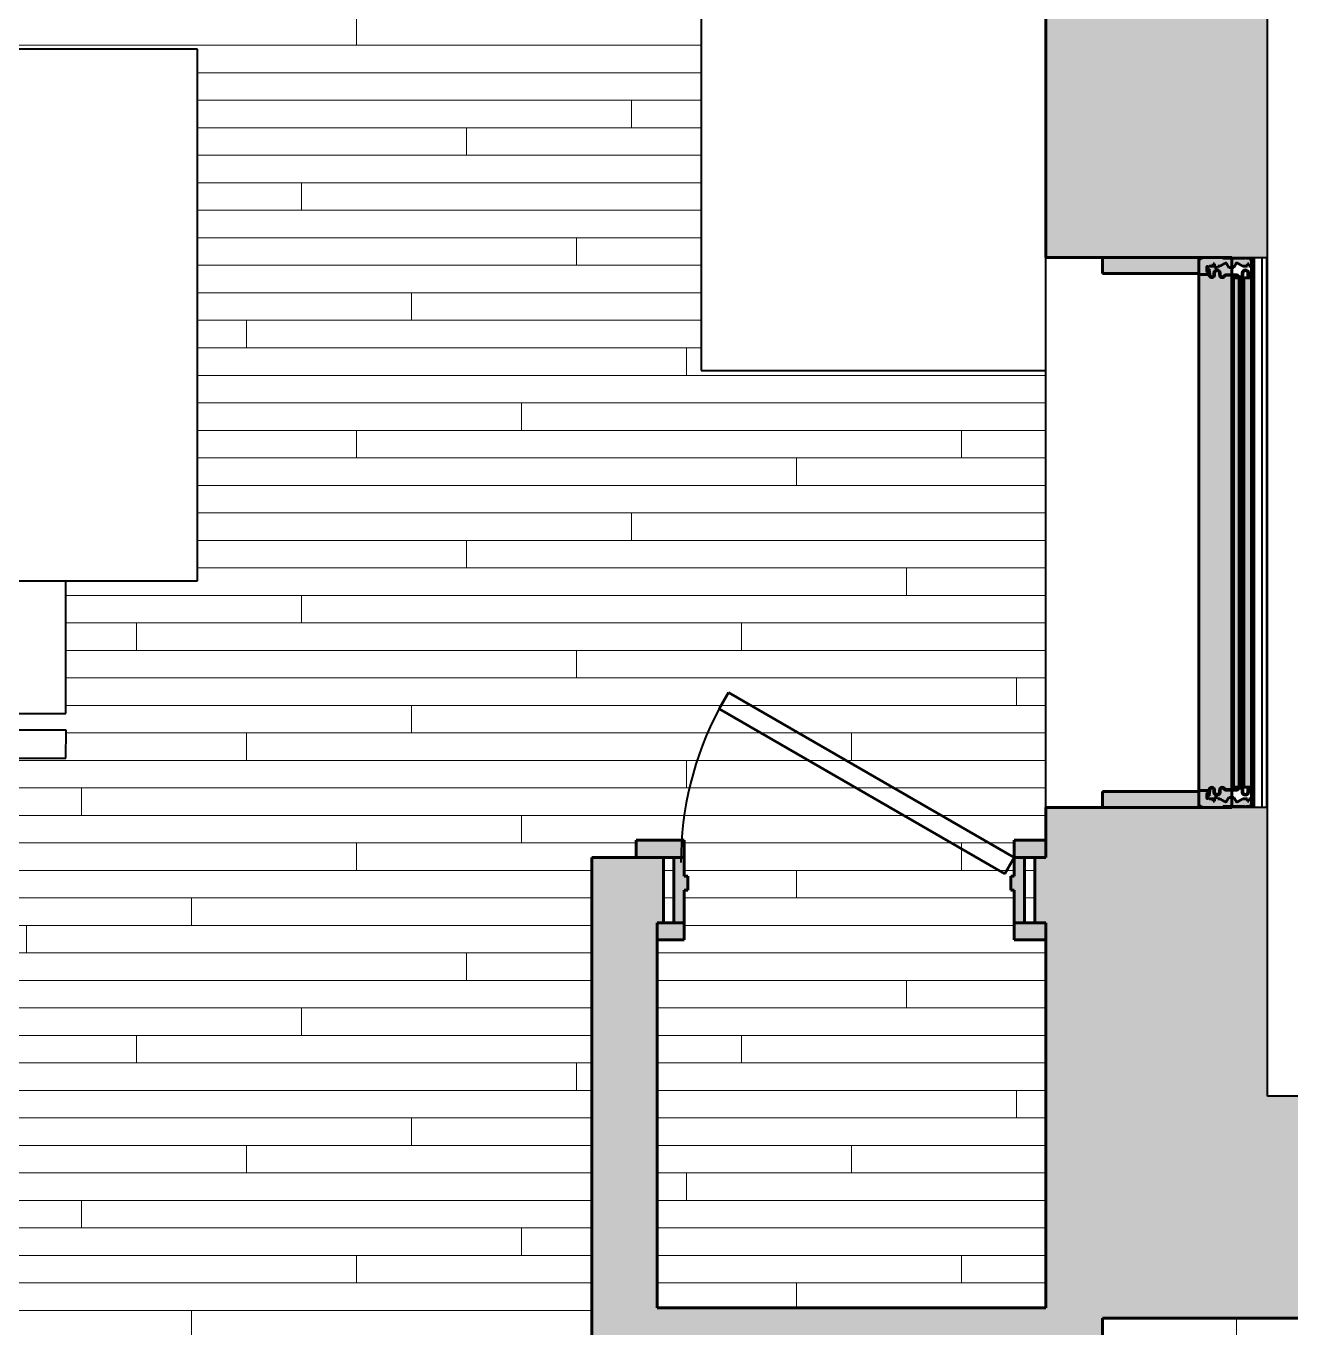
# Model space of a CAD drawing. Header units: inches. Extents: x 239 to 669, y -3424 to -2958.
# Drawn here: x 476 to 568, y -3126.5 to -3031.8 of the extents above; entities that cross this region are included whole.
import ezdxf

# ---------------------------------------------------------------- set-up
doc = ezdxf.new("R2010")
doc.units = ezdxf.units.IN
doc.header["$MEASUREMENT"] = 0
for name, color, linetype, lineweight in [('A-DOOR', 31, 'Continuous', 40), ('A-DOOR-FRAM', 31, 'Continuous', 40), ('A-FLOR-PATT', 8, 'Continuous', 18), ('A-GENM', 13, 'Continuous', 40), ('A-GLAZ', 151, 'Continuous', 40), ('A-WALL', 113, 'Continuous', 18), ('A-WALL-PATT', 111, 'Continuous', 18), ('I-FURN', 30, 'Continuous', 40), ('I-WALL', 2, 'Continuous', 40)]:
    doc.layers.add(name, color=color, linetype=linetype, lineweight=lineweight)

# ---------------------------------------------------------------- blocks, each defined once
blk = doc.blocks.new('counter 14 - counter 2-294870-UNIT 1')
at = {"layer": 'A-GENM', "color": 250}
for p, q in [((525.074, -2987.671), (525.074, -3047.574)), ((488.455, -3024.208), (428.455, -3024.208)), ((488.455, -3062.874), (488.455, -3024.208)), ((525.074, -3047.574), (550.12, -3047.574)), ((428.455, -3062.874), (488.455, -3062.874))]:
    blk.add_line(p, q, dxfattribs=at)
blk = doc.blocks.new('Proline_Clad_Wood-Double-Hung_Vent_Unit - 40_ x 48_-675771-UNIT 1')
at = {"layer": 'A-GLAZ'}
h = blk.add_hatch(color=135, dxfattribs=at)
h.paths.add_polyline_path([(-18.766, 1.703), (-18.791, 1.734), (-18.946, 1.734), (-18.966, 1.622)], flags=0)
h.paths.add_polyline_path([(-18.766, 1.063), (-18.766, 1.703), (-18.996, 1.597), (-19.346, 1.608), (-19.353, 1.633), (-19.328, 1.766), (-19.359, 1.767), (-19.359, 2.048), (-19.547, 2.054), (-19.547, 2.142), (-19.266, 2.152), (-19.266, 2.378), (-19.359, 2.382), (-19.359, 2.535), (-19.587, 2.975), (-19.55, 3.023), (-19.266, 3.187), (-19.266, 3.554), (-19.587, 3.766), (-19.566, 3.849), (-19.359, 4.207), (-19.359, 4.543), (-19.547, 4.55), (-19.547, 4.638), (-19.359, 4.645), (-19.359, 4.808), (-19.895, 4.791), (-19.938, 4.748), (-19.938, 4.404), (-19.907, 4.373), (-19.938, 4.342), (-19.938, 2.756), (-20, 2.721), (-20, 1.245), (-19.907, 1.152), (-19.884, 1.001), (-18.828, 1.001)], flags=0)
h = blk.add_hatch(color=135, dxfattribs=at)
h.paths.add_polyline_path([(-18.531, 4.762), (-18.583, 4.808), (-18.613, 4.808), (-18.576, 4.765), (-18.719, 4.63), (-18.865, 4.63), (-19.067, 4.514), (-19.067, 4.281), (-18.865, 4.165), (-18.719, 4.165), (-18.583, 4.066), (-18.636, 3.907), (-18.717, 3.813), (-18.746, 3.693), (-18.717, 2.92), (-18.636, 2.827), (-18.583, 2.667), (-18.719, 2.568), (-18.865, 2.568), (-19.067, 2.452), (-19.067, 2.219), (-18.865, 2.103), (-18.719, 2.103), (-18.576, 1.969), (-18.703, 1.819), (-19.047, 1.78), (-19.048, 1.735), (-18.697, 1.774), (-18.531, 1.971), (-18.719, 2.148), (-18.861, 2.148), (-19.048, 2.336), (-18.861, 2.523), (-18.719, 2.523), (-18.54, 2.653), (-18.61, 2.863), (-18.677, 2.941), (-18.701, 3.041), (-18.677, 3.792), (-18.61, 3.87), (-18.54, 4.08), (-18.719, 4.21), (-18.861, 4.21), (-19.048, 4.398), (-18.861, 4.585), (-18.719, 4.585)], flags=0)
h.paths.add_polyline_path([(-19.076, 1.616), (-19.076, 1.704), (-19.116, 1.637)], flags=0)
h = blk.add_hatch(color=135, dxfattribs=at)
h.paths.add_polyline_path([(18.512, 3.536), (18.512, 3.953), (-18.524, 3.953), (-18.524, 3.536), (16.83, 3.536)], flags=0)
h.paths.add_polyline_path([(18.512, 4.281), (18.512, 4.808), (-18.524, 4.808), (-18.524, 4.281), (16.83, 4.281)], flags=0)
h = blk.add_hatch(color=135, dxfattribs=at)
h.paths.add_polyline_path([(19.116, 1.637), (19.076, 1.704), (19.076, 1.616)], flags=0)
h.paths.add_polyline_path([(19.067, 2.452), (18.865, 2.568), (18.718, 2.568), (18.583, 2.667), (18.65, 2.843), (18.717, 2.92), (18.746, 3.041), (18.717, 3.813), (18.636, 3.907), (18.583, 4.066), (18.718, 4.165), (18.865, 4.165), (19.067, 4.281), (19.067, 4.514), (18.865, 4.63), (18.718, 4.63), (18.576, 4.765), (18.583, 4.808), (18.57, 4.808), (18.531, 4.762), (18.718, 4.585), (18.86, 4.585), (19.048, 4.398), (18.86, 4.21), (18.718, 4.21), (18.54, 4.08), (18.65, 3.823), (18.677, 3.792), (18.701, 3.693), (18.677, 2.941), (18.61, 2.863), (18.54, 2.653), (18.718, 2.523), (18.86, 2.523), (19.048, 2.336), (18.86, 2.148), (18.718, 2.148), (18.531, 1.971), (18.697, 1.774), (19.048, 1.735), (19.047, 1.78), (18.703, 1.819), (18.576, 1.969), (18.718, 2.103), (18.865, 2.103), (19.067, 2.219)], flags=0)
h = blk.add_hatch(color=135, dxfattribs=at)
h.paths.add_polyline_path([(18.766, 1.703), (18.966, 1.622), (18.946, 1.734), (18.791, 1.734)], flags=0)
h.paths.add_polyline_path([(20, 1.467), (20, 2.721), (19.938, 2.756), (19.938, 4.342), (19.907, 4.373), (19.938, 4.404), (19.938, 4.748), (19.895, 4.791), (19.359, 4.808), (19.359, 4.645), (19.546, 4.638), (19.546, 4.55), (19.359, 4.543), (19.359, 4.207), (19.587, 3.766), (19.521, 3.702), (19.266, 3.554), (19.266, 3.187), (19.587, 2.975), (19.579, 2.916), (19.359, 2.535), (19.359, 2.382), (19.266, 2.378), (19.266, 2.152), (19.546, 2.142), (19.546, 2.054), (19.359, 2.048), (19.359, 1.767), (19.328, 1.766), (19.346, 1.608), (19.322, 1.597), (18.976, 1.604), (18.766, 1.703), (18.766, 1.063), (18.828, 1.001), (19.884, 1.001), (19.907, 1.152), (20, 1.245)], flags=0)
for points in [[(20, 1.467), (20, 3.41), (-20, 3.41), (-20, 1.001), (20, 1.001)], [(-18.828, 1.001), (-20, 1.001), (-20, -6), (-18.828, -6)], [(20, 1.001), (18.828, 1.001), (18.828, -6), (20, -6)]]:
    blk.add_hatch(color=135, dxfattribs=at).paths.add_polyline_path(points, flags=0)
at = {"layer": 'A-GLAZ', "color": 250}
for p, q in [((20, 6), (-20, 6)), ((-20, 5.955), (-20, 6)), ((20, 5.96), (-20, 5.96)), ((-20, 5.91), (-20, 5.96)), ((-20, 5.79), (-20, 5.91)), ((-20, 5.763), (-20, 5.79)), ((-20, 5.631), (-20, 5.763)), ((20, 6), (20, 5.955)), ((20, 5.96), (20, 5.91)), ((20, 5.91), (20, 5.79)), ((20, 5.79), (20, 5.763)), ((20, 5.763), (20, 5.631)), ((-20, 5.582), (-20, 5.631)), ((-20, 5.059), (-20, 5.582)), ((-20, 5.582), (20, 5.582)), ((-20, 5.029), (-20, 5.059)), ((-20, 4.981), (-20, 5.029)), ((-20, 5.029), (20, 5.029)), ((-20, 4.958), (-20, 4.981)), ((-20, 4.981), (20, 4.981)), ((-20, 4.958), (20, 4.958)), ((-20, 4.929), (-20, 4.957)), ((-20, 4.957), (-20, 4.957)), ((-20, 4.898), (-20, 4.929)), ((-20, 4.87), (-20, 4.898)), ((20, 4.867), (-20, 4.867)), ((-20, 4.808), (-20, 4.867)), ((20, 4.808), (-20, 4.808)), ((20, 5.631), (20, 5.582)), ((20, 5.582), (20, 5.059)), ((20, 5.059), (20, 5.029)), ((20, 5.029), (20, 4.981)), ((20, 4.981), (20, 4.958)), ((20, 4.957), (20, 4.957)), ((20, 4.957), (20, 4.929)), ((20, 4.929), (20, 4.898)), ((20, 4.898), (20, 4.87)), ((20, 4.867), (20, 4.808)), ((-18.524, 4.238), (-18.524, 4.281)), ((-18.524, 4.166), (-18.524, 4.238)), ((-18.524, 4.238), (18.512, 4.238)), ((18.512, 4.166), (-18.524, 4.166)), ((-18.524, 4.068), (-18.524, 4.166)), ((-18.524, 4.068), (18.512, 4.068)), ((-18.524, 3.996), (-18.524, 4.068)), ((-18.524, 3.953), (-18.524, 3.996)), ((-18.524, 3.996), (18.512, 3.996)), ((18.512, 4.281), (18.512, 4.238)), ((18.512, 4.238), (18.512, 4.166)), ((18.512, 4.166), (18.512, 4.068)), ((18.512, 4.068), (18.512, 3.996)), ((18.512, 3.996), (18.512, 3.953)), ((-18.524, 3.526), (-18.524, 3.536)), ((18.512, 3.526), (-18.524, 3.526)), ((18.512, 3.536), (18.512, 3.526))]:
    blk.add_line(p, q, dxfattribs=at)
at = {"layer": 'A-GLAZ', "color": 10, "lineweight": 60}
for p, q in [((-19.895, 4.791), (-19.938, 4.748)), ((-19.938, 4.748), (-19.938, 4.404)), ((-19.772, 4.795), (-19.895, 4.791)), ((-19.754, 4.82), (-19.772, 4.795)), ((-19.359, 4.645), (-19.359, 4.817)), ((-18.524, 4.817), (-18.524, 4.281)), ((18.512, 4.281), (18.512, 4.817)), ((19.359, 4.817), (19.359, 4.645)), ((19.772, 4.795), (19.754, 4.82)), ((19.895, 4.791), (19.772, 4.795)), ((19.938, 4.748), (19.895, 4.791)), ((19.938, 4.404), (19.938, 4.748)), ((-19.938, 4.404), (-19.907, 4.373)), ((-19.907, 4.373), (-19.938, 4.342)), ((-19.938, 4.342), (-19.938, 2.756)), ((-19.579, 3.826), (-19.359, 4.207)), ((-19.547, 4.638), (-19.359, 4.645)), ((-19.547, 4.55), (-19.547, 4.638)), ((-19.359, 4.543), (-19.547, 4.55)), ((-19.359, 4.207), (-19.359, 4.543)), ((-18.719, 4.63), (-18.865, 4.63)), ((-18.865, 4.165), (-18.719, 4.165)), ((-18.861, 4.585), (-18.719, 4.585)), ((-18.719, 4.21), (-18.861, 4.21)), ((-18.524, 4.281), (18.512, 4.281)), ((18.512, 3.953), (-18.524, 3.953)), ((-18.524, 3.953), (-18.524, 3.536)), ((18.512, 3.536), (18.512, 3.953)), ((18.865, 4.63), (18.718, 4.63)), ((18.718, 4.585), (18.86, 4.585)), ((18.86, 4.21), (18.718, 4.21)), ((18.718, 4.165), (18.865, 4.165)), ((19.359, 4.645), (19.546, 4.638)), ((19.546, 4.55), (19.359, 4.543)), ((19.359, 4.543), (19.359, 4.207)), ((19.359, 4.207), (19.579, 3.826)), ((19.546, 4.638), (19.546, 4.55)), ((19.907, 4.373), (19.938, 4.404)), ((19.938, 4.342), (19.907, 4.373)), ((19.938, 2.756), (19.938, 4.342)), ((20, 3.41), (-20, 3.41)), ((-20, 3.41), (-20, 1.001)), ((-19.359, 2.535), (-19.579, 2.916)), ((-19.266, 3.554), (-19.55, 3.719)), ((-19.55, 3.023), (-19.266, 3.187)), ((-19.266, 3.187), (-19.266, 3.554)), ((-18.746, 3.693), (-18.746, 3.041)), ((-18.701, 3.041), (-18.701, 3.693)), ((-18.524, 3.536), (18.512, 3.536)), ((18.701, 3.693), (18.701, 3.041)), ((18.746, 3.041), (18.746, 3.693)), ((19.55, 3.719), (19.266, 3.554)), ((19.266, 3.554), (19.266, 3.187)), ((19.266, 3.187), (19.55, 3.023)), ((19.579, 2.916), (19.359, 2.535)), ((20, 1.001), (20, 3.41)), ((-19.938, 2.756), (-20, 2.721)), ((-20, 2.721), (-20, 1.245)), ((-19.547, 2.142), (-19.266, 2.152)), ((-19.547, 2.054), (-19.547, 2.142)), ((-19.359, 2.048), (-19.547, 2.054)), ((-19.359, 2.382), (-19.359, 2.535)), ((-19.266, 2.378), (-19.359, 2.382)), ((-19.359, 1.767), (-19.359, 2.048)), ((-19.266, 2.152), (-19.266, 2.378)), ((-18.719, 2.568), (-18.865, 2.568)), ((-18.865, 2.103), (-18.719, 2.103)), ((-18.861, 2.523), (-18.719, 2.523)), ((-18.719, 2.148), (-18.861, 2.148)), ((18.865, 2.568), (18.718, 2.568)), ((18.718, 2.523), (18.86, 2.523)), ((18.86, 2.148), (18.718, 2.148)), ((18.718, 2.103), (18.865, 2.103)), ((19.359, 2.382), (19.266, 2.378)), ((19.266, 2.378), (19.266, 2.152)), ((19.266, 2.152), (19.546, 2.142)), ((19.359, 2.535), (19.359, 2.382)), ((19.546, 2.054), (19.359, 2.048)), ((19.359, 2.048), (19.359, 1.767)), ((19.546, 2.142), (19.546, 2.054)), ((20, 2.721), (19.938, 2.756)), ((20, 1.245), (20, 2.721)), ((-20, 1.245), (-19.907, 1.152)), ((-20, 1.001), (20, 1.001)), ((-20, 1.001), (-20, -6)), ((-18.828, 1.001), (-20, 1.001)), ((-19.907, 1.152), (-19.907, 1.025)), ((-19.907, 1.025), (-19.884, 1.001)), ((-19.884, 1.001), (-18.828, 1.001)), ((-19.328, 1.766), (-19.359, 1.767)), ((-19.353, 1.633), (-19.328, 1.766)), ((-18.996, 1.597), (-19.322, 1.597)), ((-19.116, 1.703), (-19.116, 1.637)), ((-19.116, 1.637), (-19.076, 1.616)), ((-19.076, 1.616), (-19.076, 1.704)), ((-19.048, 1.735), (-18.697, 1.774)), ((-18.703, 1.819), (-19.047, 1.78)), ((-18.946, 1.734), (-18.966, 1.622)), ((-18.791, 1.734), (-18.946, 1.734)), ((-18.828, -6), (-18.828, 1.001)), ((-18.766, 1.063), (-18.766, 1.703)), ((18.697, 1.774), (19.048, 1.735)), ((19.047, 1.78), (18.703, 1.819)), ((18.766, 1.703), (18.766, 1.063)), ((18.946, 1.734), (18.791, 1.734)), ((18.828, 1.001), (18.828, -6)), ((20, 1.001), (18.828, 1.001)), ((18.828, 1.001), (19.884, 1.001)), ((18.966, 1.622), (18.946, 1.734)), ((19.322, 1.597), (18.996, 1.597)), ((19.076, 1.704), (19.076, 1.616)), ((19.076, 1.616), (19.116, 1.637)), ((19.116, 1.637), (19.116, 1.703)), ((19.359, 1.767), (19.328, 1.766)), ((19.328, 1.766), (19.353, 1.633)), ((19.884, 1.001), (19.907, 1.025)), ((19.907, 1.152), (20, 1.245)), ((19.907, 1.025), (19.907, 1.152)), ((20, -6), (20, 1.001)), ((-20, -6), (-18.828, -6)), ((18.828, -6), (20, -6))]:
    blk.add_line(p, q, dxfattribs=at)
for centre, radius, start, end in [((-18.719, 4.773), 0.188, 270, 20.883), ((-18.719, 4.773), 0.143, 270, 27.02861), ((18.718, 4.773), 0.188, 159.01825, 270), ((18.718, 4.773), 0.143, 152.84535, 270), ((-19.511, 3.787), 0.078, 150.0027, 240.0027), ((-18.865, 4.398), 0.232, 90, 270), ((-18.861, 4.398), 0.187, 90, 270), ((-18.483, 3.693), 0.263, 125.50432, 180), ((-18.719, 4.023), 0.188, 305.50432, 90), ((-18.719, 4.023), 0.143, 305.50432, 90), ((-18.483, 3.693), 0.218, 125.50432, 180), ((18.718, 4.023), 0.188, 90, 234.49568), ((18.718, 4.023), 0.143, 90, 234.49568), ((18.483, 3.693), 0.218, 0, 54.49568), ((18.483, 3.693), 0.263, 360, 54.49568), ((18.86, 4.398), 0.187, 270, 90), ((18.865, 4.398), 0.232, 270, 90), ((19.511, 3.787), 0.078, 299.9973, 29.9973), ((-19.511, 2.955), 0.078, 119.9973, 209.9973), ((-18.483, 3.041), 0.263, 180, 234.49567), ((-18.719, 2.711), 0.188, 270, 54.49567), ((-18.483, 3.041), 0.218, 180, 234.49567), ((18.718, 2.711), 0.188, 125.50433, 270), ((18.483, 3.041), 0.218, 305.50433, 0), ((18.483, 3.041), 0.263, 305.50433, 360), ((19.511, 2.955), 0.078, 330.0027, 60.0027), ((-18.865, 2.336), 0.232, 90, 270), ((-18.861, 2.336), 0.187, 90, 270), ((-18.719, 1.961), 0.187, 276.4335, 90), ((-18.719, 1.961), 0.142, 276.4335, 90), ((-18.719, 2.711), 0.143, 270, 54.49567), ((18.718, 1.961), 0.187, 90, 263.5665), ((18.718, 2.711), 0.143, 125.50433, 270), ((18.718, 1.961), 0.142, 90, 263.5665), ((18.86, 2.336), 0.187, 270, 90), ((18.865, 2.336), 0.232, 270, 90), ((-19.322, 1.627), 0.0308, 169.60706, 270.35589), ((-19.038, 1.703), 0.078, 96.4335, 180), ((-19.045, 1.704), 0.031, 96.4335, 180), ((-18.996, 1.628), 0.031, 270, 350), ((-18.828, 1.063), 0.062, 270, 0), ((-18.8, 1.701), 0.0336, 3.46691, 74.5331), ((18.8, 1.701), 0.0336, 105.4669, 176.53309), ((18.828, 1.063), 0.062, 180, 270), ((18.996, 1.628), 0.031, 190, 270), ((19.038, 1.703), 0.078, 360, 83.5665), ((19.045, 1.704), 0.031, 0, 83.5665), ((19.322, 1.627), 0.0308, 269.64411, 10.39294)]:
    blk.add_arc(centre, radius, start, end, dxfattribs=at)
blk = doc.blocks.new('DINING CHAIR81 - DINING CHAIR-1804408-UNIT 1')
at = {"layer": 'I-FURN', "color": 250}
for p, q in [((401.756, -3117.51), (401.743, -3127.128)), ((417.729, -3127.149), (417.741, -3117.51)), ((401.743, -3127.128), (417.729, -3127.149)), ((401.747, -3128.355), (401.744, -3130.378)), ((417.744, -3128.376), (401.747, -3128.355)), ((417.741, -3130.399), (417.744, -3128.376)), ((401.744, -3130.378), (417.741, -3130.399))]:
    blk.add_line(p, q, dxfattribs=at)
blk = doc.blocks.new('EMBARC Door - 24_ x 84_-1805250-UNIT 1')
at = {"layer": 'A-DOOR-FRAM'}
h = blk.add_hatch(color=135, dxfattribs=at)
h.paths.add_polyline_path([(12, 2.375), (14.281, 2.375), (14.281, 3.625), (12, 3.625)], flags=0)
h.paths.add_polyline_path([(-15.5, 2.375), (-12, 2.375), (-12, 3.625), (-15.5, 3.625)], flags=0)
h = blk.add_hatch(color=135, dxfattribs=at)
h.paths.add_polyline_path([(12.75, -2.375), (12.75, 2.375), (12, 2.375), (12, 1), (11.75, 1), (11.75, 0), (12, 0), (12, -2.375)], flags=0)
h.paths.add_polyline_path([(-12, -2.375), (-12, 0), (-11.75, 0), (-11.75, 1), (-12, 1), (-12, 2.375), (-12.75, 2.375), (-12.75, -2.375)], flags=0)
h = blk.add_hatch(color=135, dxfattribs=at)
h.paths.add_polyline_path([(13.5, -3.625), (14.281, -3.625), (14.281, -2.375), (12, -2.375), (12, -3.625), (13.294, -3.625)], flags=0)
h.paths.add_polyline_path([(-13.969, -3.625), (-12, -3.625), (-12, -2.375), (-13.969, -2.375), (-13.969, -2.922)], flags=0)
at = {"layer": 'A-DOOR', "color": 10, "lineweight": 60}
for p, q in [((-8.785, 14.375), (-9.472, 13.184)), ((12, 2.375), (-8.785, 14.375)), ((11.313, 1.184), (-9.472, 13.184)), ((12, 2.375), (11.313, 1.184))]:
    blk.add_line(p, q, dxfattribs=at)
at = {"layer": 'A-DOOR', "color": 250}
blk.add_arc((11.725, 1.991), 23.971, 152.16347, 180, dxfattribs=at)
at = {"layer": 'A-DOOR-FRAM', "color": 10, "lineweight": 60}
for p, q in [((-12, 3.625), (-15.5, 3.625)), ((-15.5, 3.625), (-15.5, 2.375)), ((-12, 2.375), (-12, 3.625)), ((14.281, 3.625), (12, 3.625)), ((12, 3.625), (12, 2.375)), ((-13.5, 2.375), (-12, 2.375)), ((-12, 2.375), (-12.75, 2.375)), ((-12.75, 2.375), (-12.75, -2.375)), ((-12, 1), (-12, 2.375)), ((12, 2.375), (13.5, 2.375)), ((12.75, 2.375), (12, 2.375)), ((12, 2.375), (12, 1)), ((12.75, -2.375), (12.75, 2.375)), ((-11.75, 1), (-12, 1)), ((-11.75, 0), (-11.75, 1)), ((12, 1), (11.75, 1)), ((11.75, 1), (11.75, 0)), ((-12, -2.375), (-12, 0)), ((-12, 0), (-11.75, 0)), ((11.75, 0), (12, 0)), ((12, 0), (12, -2.375)), ((-12, -2.375), (-13.5, -2.375)), ((-12.75, -2.375), (-12, -2.375)), ((-12, -3.625), (-12, -2.375)), ((13.5, -2.375), (12, -2.375)), ((12, -2.375), (12, -3.625)), ((12, -2.375), (12.75, -2.375)), ((-13.969, -3.625), (-12, -3.625)), ((12, -3.625), (14.281, -3.625))]:
    blk.add_line(p, q, dxfattribs=at)

msp = doc.modelspace()

# ---------------------------------------------------------------- hatches: boundary and pattern name
at = {"layer": 'A-FLOR-PATT', "lineweight": 9}
h = msp.add_hatch(dxfattribs=at)
h.set_pattern_fill('FP1_1', color=43, style=0, pattern_type=2)
h.set_pattern_definition([(0, (0, 0.8), (0, 2), []), (90, (0, 0.8), (-8, 8), [2, -28]), (90, (12, 4.8), (-8, 8), [2, -28])])
h.paths.add_polyline_path([(407.208, -3410.537), (457.629, -3410.537), (457.629, -3407.247), (407.208, -3407.247)], flags=0)
h.paths.add_polyline_path([(468.12, -3395.122), (469.37, -3395.122), (469.37, -3377.122), (468.12, -3377.122), (468.12, -3373.622), (469.37, -3373.622), (469.37, -3345.622), (468.12, -3345.622), (468.12, -3342.122), (469.37, -3342.122), (469.37, -3324.584), (468.12, -3324.584), (468.12, -3321.084), (470.745, -3321.084), (470.745, -3320.834), (471.745, -3320.834), (471.745, -3321.084), (475.37, -3321.084), (475.37, -3324.584), (474.12, -3324.584), (474.12, -3334.247), (517.12, -3334.247), (517.12, -3307.747), (515.87, -3307.747), (515.87, -3304.247), (519.495, -3304.247), (519.495, -3303.997), (520.495, -3303.997), (520.495, -3304.247), (521.87, -3304.247), (521.87, -3276.247), (520.495, -3276.247), (520.495, -3276.497), (519.495, -3276.497), (519.495, -3276.247), (515.87, -3276.247), (515.87, -3272.747), (517.12, -3272.747), (517.12, -3261.497), (515.87, -3261.497), (515.87, -3257.997), (519.495, -3257.997), (519.495, -3257.747), (520.495, -3257.747), (520.495, -3257.997), (523.12, -3257.997), (523.12, -3261.497), (521.87, -3261.497), (521.87, -3265.497), (645.12, -3265.497), (645.12, -3125.747), (554.245, -3125.747), (554.245, -3129.747), (550.495, -3129.747), (550.495, -3132.497), (545.745, -3132.497), (545.745, -3129.747), (521.87, -3129.747), (521.87, -3192.209), (534.245, -3192.209), (534.245, -3200.084), (545.745, -3200.084), (545.745, -3180.497), (550.495, -3180.497), (550.495, -3204.834), (521.87, -3204.834), (521.87, -3222.497), (523.12, -3222.497), (523.12, -3225.997), (520.495, -3225.997), (520.495, -3226.247), (519.495, -3226.247), (519.495, -3225.997), (515.87, -3225.997), (515.87, -3222.497), (517.12, -3222.497), (517.12, -3092.247), (520.339, -3092.247), (520.339, -3090.997), (523.839, -3090.997), (523.839, -3093.622), (524.089, -3093.622), (524.089, -3094.622), (523.839, -3094.622), (523.839, -3098.247), (521.87, -3098.247), (521.87, -3124.997), (550.12, -3124.997), (550.12, -3098.247), (547.839, -3098.247), (547.839, -3094.622), (547.589, -3094.622), (547.589, -3093.622), (547.839, -3093.622), (547.839, -3090.997), (550.12, -3090.997), (550.12, -3056.844), (525.074, -3056.844), (525.074, -2996.94), (505.885, -2996.94), (505.885, -2998.392), (504.635, -2999.392), (504.135, -2999.392), (502.697, -3000.829), (479.197, -3000.829), (477.76, -2999.392), (477.26, -2999.392), (476.01, -2998.392), (476.01, -2972.017), (475.947, -2972.017), (475.947, -2996.94), (456.01, -2996.94), (456.01, -3000.758), (454.26, -3000.758), (454.26, -2972.017), (454.036, -2972.043), (454.108, -2972.115), (454.135, -2972.213), (454.135, -2998.788), (452.127, -2998.788), (452.101, -2998.869), (452.041, -2998.915), (452.032, -2998.99), (452.078, -2999.049), (452.127, -2999.063), (452.127, -2999.139), (454.036, -2999.166), (454.077, -2999.197), (454.135, -2999.336), (454.135, -3000.561), (454.036, -3000.732), (453.938, -3000.758), (453.111, -3000.758), (453.085, -3001.794), (453.066, -3001.813), (453.034, -3001.886), (452.914, -3001.938), (451.288, -3001.931), (451.2, -3001.834), (451.167, -3001.813), (451.142, -3000.758), (426.099, -3000.758), (425.88, -3000.538), (424.399, -3000.397), (424.238, -3000.291), (424.182, -3000.212), (424.135, -3000.025), (424.135, -2999.336), (424.233, -2999.166), (424.331, -2999.139), (426.142, -2999.139), (426.168, -2999.059), (426.228, -2999.013), (426.238, -2998.939), (426.192, -2998.879), (426.142, -2998.866), (426.142, -2998.788), (424.135, -2998.788), (424.135, -2972.213), (424.233, -2972.043), (424.233, -2972.017), (424.01, -2972.017), (424.01, -3000.758), (422.26, -3000.758), (422.26, -2972.017), (417.745, -2972.017), (417.745, -2969.142), (416.245, -2969.142), (416.245, -2966.142), (415.995, -2966.142), (415.995, -2965.142), (416.245, -2965.142), (416.245, -2958.642), (419.745, -2958.642), (419.745, -2959.892), (552.995, -2959.892), (552.995, -2958.118), (315.113, -2958.118), (315.113, -2959.892), (376.745, -2959.892), (376.745, -2958.642), (380.245, -2958.642), (380.245, -2965.142), (380.495, -2965.142), (380.495, -2966.142), (380.245, -2966.142), (380.245, -2969.142), (378.745, -2969.142), (378.745, -2972.017), (304.821, -2972.017), (255.37, -3023.456), (255.37, -3103.002), (315.62, -3163.252), (315.62, -3189.709), (391.291, -3189.709), (391.291, -3186.959), (474.12, -3186.959), (474.12, -3217.834), (469.37, -3217.834), (469.37, -3204.209), (445.291, -3204.209), (445.291, -3208.209), (428.37, -3208.209), (428.37, -3278.834), (469.37, -3278.834), (469.37, -3277.834), (474.12, -3277.834), (474.12, -3285.584), (475.37, -3285.584), (475.37, -3289.084), (471.745, -3289.084), (471.745, -3289.334), (470.745, -3289.334), (470.745, -3289.084), (468.12, -3289.084), (468.12, -3285.584), (469.37, -3285.584), (469.37, -3283.584), (423.62, -3283.584), (423.62, -3237.959), (400.558, -3237.959), (400.558, -3233.209), (423.62, -3233.209), (423.62, -3208.209), (393.791, -3208.209), (393.791, -3206.709), (315.62, -3206.709), (315.62, -3210.456), (309.668, -3216.408), (326.469, -3233.209), (340.558, -3233.209), (340.558, -3237.959), (324.501, -3237.959), (306.309, -3219.767), (263.294, -3262.782), (263.294, -3340.328), (315.62, -3392.654), (315.62, -3395.122), (319.455, -3395.122), (319.455, -3382.124), (332.455, -3382.124), (332.455, -3395.122), (333.455, -3395.122), (333.455, -3315.122), (411.455, -3315.122), (411.455, -3395.122), (412.455, -3395.122), (412.455, -3382.124), (425.455, -3382.124), (425.455, -3395.122), (454.407, -3395.122)], flags=0)
h.paths.add_polyline_path([(474.12, -3322.584), (474.12, -3321.834), (469.37, -3321.834), (469.37, -3322.584), (471.745, -3322.584)], flags=0)
h.paths.add_polyline_path([(517.12, -3305.747), (521.87, -3305.747), (521.87, -3304.997), (517.12, -3304.997)], flags=0)
h.paths.add_polyline_path([(471.745, -3288.334), (474.12, -3288.334), (474.12, -3287.584), (469.37, -3287.584), (469.37, -3288.334), (470.745, -3288.334)], flags=0)
h.paths.add_polyline_path([(454.407, -3275.894), (432.215, -3275.894), (432.215, -3246.894), (463.215, -3246.894), (463.215, -3275.894)], flags=0)
h.paths.add_polyline_path([(519.495, -3275.497), (521.87, -3275.497), (521.87, -3274.747), (517.12, -3274.747), (517.12, -3275.497)], flags=0)
h.paths.add_polyline_path([(629.977, -3264.257), (570.111, -3264.257), (570.111, -3185.257), (630.111, -3185.257), (630.111, -3264.257)], flags=0)
h.paths.add_polyline_path([(633.111, -3263.366), (633.111, -3250.366), (642.111, -3250.366), (642.111, -3263.366), (633.249, -3263.366)], flags=0)
h.paths.add_polyline_path([(567.111, -3263.366), (558.111, -3263.366), (558.111, -3250.366), (567.111, -3250.366), (567.111, -3263.257)], flags=0)
h.paths.add_polyline_path([(519.495, -3259.497), (521.87, -3259.497), (521.87, -3258.747), (517.12, -3258.747), (517.12, -3259.497)], flags=0)
h.paths.add_polyline_path([(454.407, -3236.479), (432.501, -3236.479), (432.501, -3212.479), (456.501, -3212.479), (456.501, -3236.479)], flags=0)
h.paths.add_polyline_path([(519.495, -3225.247), (521.87, -3225.247), (521.87, -3224.497), (517.12, -3224.497), (517.12, -3225.247)], flags=0)
h.paths.add_polyline_path([(418.73, -3165.21), (418.73, -3163.187), (434.727, -3163.187), (434.71, -3165.21)], flags=0)
h.paths.add_polyline_path([(394.733, -3165.195), (394.73, -3163.171), (410.727, -3163.148), (410.708, -3165.172)], flags=0)
h.paths.add_polyline_path([(418.73, -3161.96), (418.725, -3161.96), (418.725, -3157.206), (410.701, -3157.206), (410.708, -3161.922), (394.723, -3161.945), (394.709, -3157.206), (385.602, -3157.206), (385.602, -3149.45), (380.728, -3149.45), (380.728, -3133.465), (385.602, -3133.465), (385.602, -3125.64), (394.713, -3125.64), (394.718, -3120.945), (410.703, -3120.961), (410.723, -3125.64), (418.71, -3125.64), (418.715, -3120.96), (434.7, -3120.977), (434.72, -3125.64), (444.528, -3125.64), (444.528, -3133.451), (449.277, -3133.451), (449.277, -3149.436), (444.528, -3149.436), (444.528, -3157.206), (434.71, -3157.206), (434.71, -3161.96)], flags=0)
h.paths.add_polyline_path([(377.478, -3149.467), (377.478, -3133.47), (379.502, -3133.47), (379.502, -3149.467)], flags=0)
h.paths.add_polyline_path([(450.503, -3149.453), (450.503, -3133.456), (452.527, -3133.456), (452.527, -3149.453)], flags=0)
h.paths.add_polyline_path([(434.718, -3119.75), (418.721, -3119.734), (418.723, -3117.71), (434.72, -3117.727)], flags=0)
h.paths.add_polyline_path([(410.721, -3119.735), (394.724, -3119.719), (394.726, -3117.695), (410.723, -3117.711)], flags=0)
h.paths.add_polyline_path([(328.94, -3107.541), (282.121, -3107.541), (282.121, -3096.1), (281.806, -3095.503), (281.274, -3094.071), (280.947, -3092.603), (280.84, -3091.131), (280.952, -3089.69), (281.246, -3088.305), (281.678, -3086.986), (282.121, -3085.951), (282.121, -3013.153), (357.174, -3013.153), (357.174, -3017.039), (374.417, -3017.039), (374.417, -3103.039), (357.174, -3103.039), (357.174, -3107.541), (344.417, -3107.541)], flags=0)
h.paths.add_polyline_path([(523.089, -3096.997), (523.089, -3092.247), (522.339, -3092.247), (522.339, -3096.997)], flags=0)
h.paths.add_polyline_path([(548.589, -3096.997), (549.339, -3096.997), (549.339, -3092.247), (548.589, -3092.247), (548.589, -3094.622)], flags=0)
h.paths.add_polyline_path([(478.882, -3085.033), (462.884, -3085.011), (462.886, -3082.988), (478.883, -3083.009), (478.881, -3085.033)], flags=0)
h.paths.add_polyline_path([(453.881, -3085.033), (437.884, -3085.011), (437.886, -3082.988), (453.883, -3083.009), (453.882, -3084.257)], flags=0)
h.paths.add_polyline_path([(478.869, -3081.783), (462.883, -3081.761), (462.883, -3072.143), (453.881, -3072.143), (453.869, -3081.783), (437.883, -3081.761), (437.883, -3072.143), (428.455, -3072.143), (428.455, -3033.478), (488.455, -3033.478), (488.455, -3072.143), (478.881, -3072.143), (478.878, -3074.534)], flags=0)
h.paths.add_polyline_path([(490.175, -2999.829), (500.885, -2999.829), (501.603, -2999.637), (501.848, -2999.392), (480.046, -2999.392), (480.291, -2999.637), (481.01, -2999.829)], flags=0)
h.paths.add_polyline_path([(398.245, -2978.19), (390.745, -2965.2), (405.745, -2965.2), (401.81, -2972.017)], flags=0)
h.paths.add_polyline_path([(416.995, -2967.892), (417.745, -2967.892), (417.745, -2959.892), (416.995, -2959.892), (416.995, -2967.811)], flags=0)
h.paths.add_polyline_path([(379.495, -2967.892), (379.495, -2959.892), (378.745, -2959.892), (378.745, -2967.892)], flags=0)
at = {"layer": 'A-WALL-PATT'}
h = msp.add_hatch(color=8, dxfattribs=at)
h.paths.add_polyline_path([(561.712, -3121.622), (566.245, -3121.622), (566.227, -3088.622), (554.245, -3088.622), (554.245, -3121.622)], flags=0)
h.paths.add_polyline_path([(554.245, -3048.622), (566.245, -3048.622), (566.227, -3023.622), (554.245, -3023.622)], flags=0)
h.paths.add_polyline_path([(554.245, -2983.622), (566.245, -2983.622), (566.245, -2958.142), (554.245, -2958.142), (554.245, -2967.892)], flags=0)
h = msp.add_hatch(color=8, dxfattribs=at)
h.paths.add_polyline_path([(550.12, -3124.997), (554.245, -3124.997), (554.245, -3088.622), (550.12, -3088.622), (550.12, -3103.651)], flags=0)
h.paths.add_polyline_path([(550.12, -3048.622), (554.245, -3048.622), (554.245, -3023.622), (550.12, -3023.622)], flags=0)
h.paths.add_polyline_path([(554.245, -2983.622), (554.245, -2967.892), (550.12, -2967.892), (550.12, -2983.622)], flags=0)
h = msp.add_hatch(color=8, dxfattribs=at)
h.paths.add_polyline_path([(521.87, -3332.247), (521.87, -3305.747), (517.12, -3305.747), (517.12, -3332.247)], flags=0)
h.paths.add_polyline_path([(521.87, -3274.747), (521.87, -3259.497), (517.12, -3259.497), (517.12, -3274.747)], flags=0)
h.paths.add_polyline_path([(521.87, -3224.497), (521.87, -3092.247), (517.12, -3092.247), (517.12, -3224.497)], flags=0)
h = msp.add_hatch(color=8, dxfattribs=at)
h.paths.add_polyline_path([(550.12, -3096.997), (550.12, -3092.247), (549.339, -3092.247), (549.339, -3096.997)], flags=0)
h.paths.add_polyline_path([(522.339, -3096.997), (522.339, -3092.247), (521.87, -3092.247), (521.87, -3096.997)], flags=0)
h = msp.add_hatch(color=8, dxfattribs=at)
h.paths.add_polyline_path([(566.245, -3121.622), (582.245, -3121.622), (582.245, -3109.622), (566.245, -3109.622)], flags=0)
h.paths.add_polyline_path([(649.245, -3121.622), (661.245, -3121.622), (661.245, -3109.622), (612.245, -3109.64), (612.245, -3121.622), (645.12, -3121.622)], flags=0)
h = msp.add_hatch(color=8, dxfattribs=at)
h.paths.add_polyline_path([(633.249, -3125.747), (645.12, -3125.747), (645.12, -3121.622), (612.245, -3121.622), (612.245, -3125.747), (615.365, -3125.747)], flags=0)
h.paths.add_polyline_path([(561.712, -3125.747), (582.245, -3125.747), (582.245, -3121.622), (554.245, -3121.622), (554.245, -3125.747)], flags=0)
msp.add_hatch(color=8, dxfattribs=at).paths.add_polyline_path([(545.745, -3129.747), (554.245, -3129.747), (554.245, -3124.997), (521.87, -3124.997), (521.87, -3129.747), (525.944, -3129.747)], flags=0)

# ---------------------------------------------------------------- linework, layer by layer
at = {"layer": 'A-WALL', "color": 250, "lineweight": 40}
for p, q in [((566.245, -3048.622), (566.245, -3023.622)), ((563.655, -3048.622), (565.062, -3048.622)), ((565.062, -3088.622), (563.655, -3088.622)), ((566.245, -3109.622), (566.245, -3088.622)), ((582.245, -3109.622), (566.245, -3109.622))]:
    msp.add_line(p, q, dxfattribs=at)
at = {"layer": 'I-WALL', "color": 10, "lineweight": 60}
for p, q in [((550.12, -3023.622), (550.12, -3048.622)), ((550.12, -3048.622), (554.245, -3048.622)), ((554.245, -3088.622), (550.12, -3088.622)), ((550.12, -3088.622), (550.12, -3092.247)), ((517.12, -3092.247), (517.12, -3224.497)), ((522.339, -3092.247), (517.12, -3092.247)), ((522.339, -3096.997), (522.339, -3092.247)), ((550.12, -3092.247), (549.339, -3092.247)), ((549.339, -3092.247), (549.339, -3096.997)), ((521.87, -3124.997), (521.87, -3096.997)), ((521.87, -3096.997), (522.339, -3096.997)), ((549.339, -3096.997), (550.12, -3096.997)), ((550.12, -3096.997), (550.12, -3124.997)), ((550.12, -3124.997), (521.87, -3124.997)), ((554.245, -3129.747), (554.245, -3125.747)), ((554.245, -3125.747), (582.245, -3125.747))]:
    msp.add_line(p, q, dxfattribs=at)
at = {"layer": 'I-WALL', "color": 250}
msp.add_line((550.12, -3088.622), (550.12, -3048.622), dxfattribs=at)

# ---------------------------------------------------------------- block references
at = {"layer": 'A-DOOR', "color": 250}
msp.add_blockref('EMBARC Door - 24_ x 84_-1805250-UNIT 1', (535.839, -3094.622), dxfattribs=at)
at = {"layer": 'A-GENM', "color": 250}
msp.add_blockref('counter 14 - counter 2-294870-UNIT 1', (0, -9.27), dxfattribs=at)
at = {"layer": 'A-GLAZ', "color": 250, "rotation": 269.9999999999999}
msp.add_blockref('Proline_Clad_Wood-Double-Hung_Vent_Unit - 40_ x 48_-675771-UNIT 1', (560.245, -3068.622), dxfattribs=at)
at = {"layer": 'I-FURN', "color": 250}
msp.add_blockref('DINING CHAIR81 - DINING CHAIR-1804408-UNIT 1', (61.14, 45.367), dxfattribs=at)

doc.saveas('drawing.dxf')
